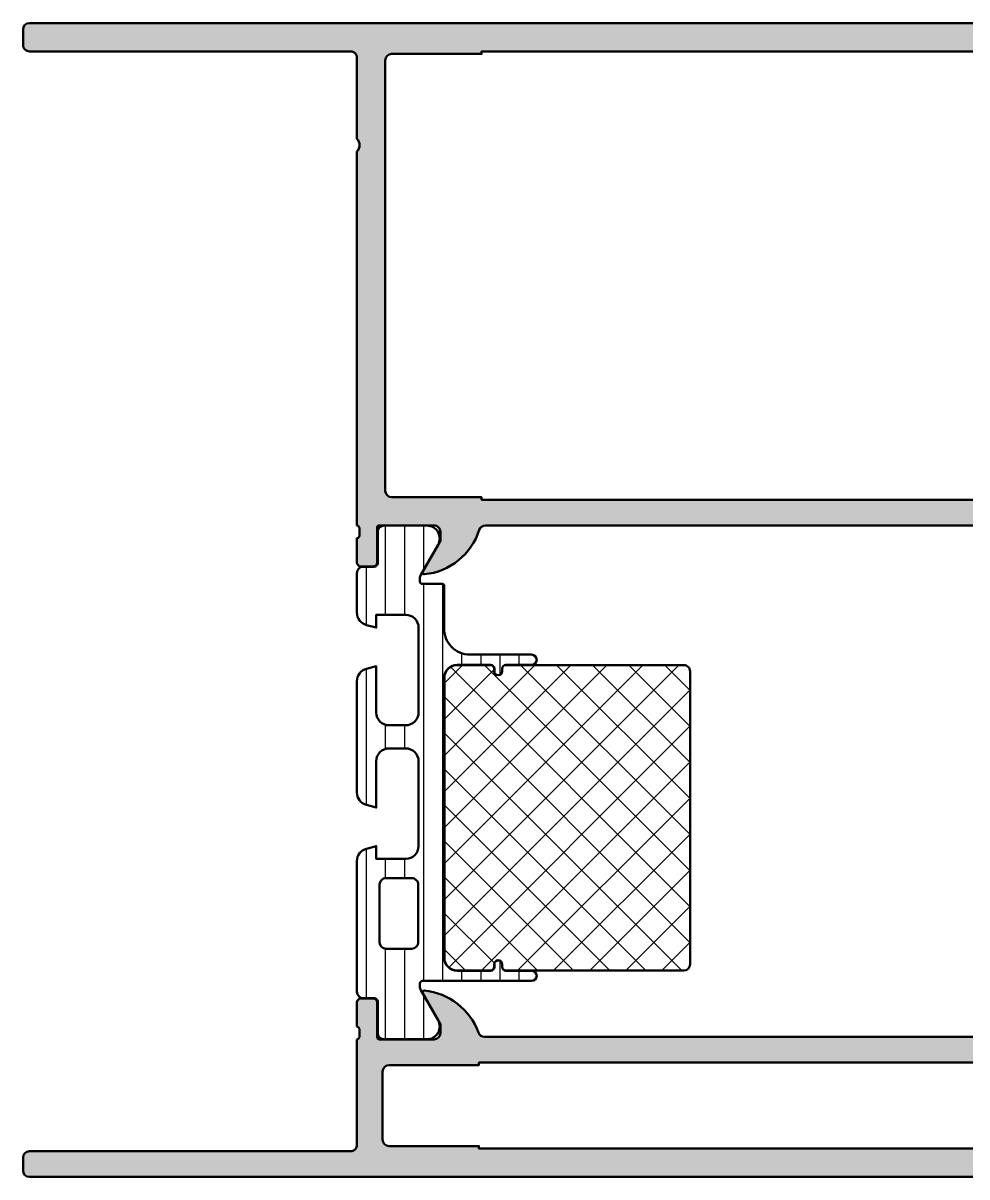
# Model space of a CAD drawing. Extents: x 0 to 147, y 0 to 90.
# Drawn here: x 0 to 73.5, y 0 to 89.8 of the extents above; entities that cross this region are included whole.
import ezdxf

# ---------------------------------------------------------------- set-up
doc = ezdxf.new("R2010")
doc.units = 0
for name, color, linetype, lineweight in [('0S-Alu contour', 7, 'Continuous', 50), ('0S-Alu hatch', 252, 'Continuous', 25), ('0S-Plastic contour', 254, 'Continuous', 50), ('0S-Plastic hatch', 253, 'Continuous', 25), ('0S-PT contour', 91, 'Continuous', 50), ('0S-PT hatch', 103, 'Continuous', 25)]:
    doc.layers.add(name, color=color, linetype=linetype, lineweight=lineweight)

# ---------------------------------------------------------------- blocks, each defined once
blk = doc.blocks.new('438290__738E7B64_441B_4AE7_BD37_BB3246FF8B98_')
at = {"layer": '0S-Alu hatch'}
h = blk.add_hatch(color=256, dxfattribs=at)
edge = h.paths.add_edge_path()
edge.add_arc((0.5, 89.29999999999978), 0.5, 90, 180)
edge.add_line((0, 89.29999999999978), (0, 88.0999999999998))
edge.add_arc((0.4999999999999716, 88.0999999999998), 0.4999999999999716, 180, 270.0000000000032)
edge.add_line((0.4999999999999998, 87.59999999999982), (25.5, 87.5999999999998))
edge.add_ellipse((25.50000000000001, 87.0999999999998), major_axis=(-0.5, 0), ratio=1, start_angle=180, end_angle=270.0000000000004, ccw=False)
edge.add_line((26, 87.0999999999998), (26, 80.79999999999978))
edge.add_ellipse((25.47500000000001, 80.29999999999978), major_axis=(-0.7249999999999939, 0), ratio=1, start_angle=136.397181027296, end_angle=223.6028189727041, ccw=False)
edge.add_line((26, 79.79999999999978), (25.99999999999999, 50.70000000000266))
edge.add_ellipse((25.92116355345637, 50.43247940800754), major_axis=(-0.2788950563295123, 0), ratio=1, start_angle=178.8354106259076, end_angle=253.58012358051042, ccw=False)
edge.add_line((26.2000010000015, 50.42681100000915), (26.20000100000148, 49.97321700000928))
edge.add_ellipse((25.92113290435833, 49.96755634053207), major_axis=(-0.2789255417371323, 0), ratio=1, start_angle=106.42459455535499, end_angle=181.1628700729185, ccw=False)
edge.add_line((26.00000000000149, 49.70001300000915), (26.00000000000148, 47.82000200000065))
edge.add_arc((26.30000000000149, 47.82000200000065), 0.3000000000000114, 180, 270)
edge.add_line((26.30000000000149, 47.52000200000064), (27.27997431904427, 47.52000200000064))
edge.add_arc((27.27997431904429, 47.82000200000063), 0.2999999999999971, 269.9999999999973, 360)
edge.add_line((27.57997431904428, 47.82000200000063), (27.57997431904428, 50.58000000000065))
edge.add_ellipse((27.6999743190434, 50.58000000000066), major_axis=(-0.1199999999991199, 0), ratio=1, start_angle=269.9999999999983, end_angle=360, ccw=False)
edge.add_line((27.69997431904341, 50.69999999999978), (32, 50.69999999999978))
edge.add_ellipse((32.00000000000001, 50.19999999999978), major_axis=(-0.4999999999999929, 0), ratio=1, start_angle=180, end_angle=270.0000000000008, ccw=False)
edge.add_line((32.5, 50.19999999999978), (32.5, 49.49999999999977))
edge.add_line((32.5, 49.49999999999977), (31.11850454237764, 47.10717967697223))
edge.add_arc((31.23811978464828, 47.03811978464808), 0.1381197846482754, 149.9999999999984, 275.6225775508021)
edge.add_arc((30.76177675882617, 51.87660886184819), 5.000000000000581, 275.6225775507932, 342.251583643927)
edge.add_ellipse((35.99999999999974, 50.2000000000002), major_axis=(-0.4999999999992466, 0), ratio=1, start_angle=269.99999999999756, end_angle=342.25158364392945, ccw=False)
edge.add_line((35.99999999999976, 50.69999999999945), (106.8000000000013, 50.7))
edge.add_ellipse((106.8000000000014, 50.20000000000147), major_axis=(-0.4999999999985292, 0), ratio=1, start_angle=197.7484163560673, end_angle=270.00000000000324, ccw=False)
edge.add_arc((112.0382232411737, 51.87660886184874), 4.999999999999874, 197.7484163560698, 264.3774224492077)
edge.add_arc((111.5618802153517, 47.03811978464934), 0.1381197846483011, 264.3774224492104, 389.9999999999982)
edge.add_line((111.6814954576223, 47.10717967697349), (110.3, 49.50000000000104))
edge.add_line((110.3, 49.50000000000104), (110.2999999999999, 50.20000000000103))
edge.add_ellipse((110.8, 50.20000000000104), major_axis=(-0.5, 0), ratio=1, start_angle=270, end_angle=360, ccw=False)
edge.add_line((110.8, 50.70000000000104), (115.1000256809572, 50.70000000000101))
edge.add_ellipse((115.1000256809572, 50.580000000001), major_axis=(-0.1200000000000116, 0), ratio=1, start_angle=180, end_angle=270, ccw=False)
edge.add_line((115.2200256809572, 50.58000000000101), (115.2200256809572, 47.82000200000101))
edge.add_arc((115.5200256809572, 47.82000200000102), 0.2999999999999971, 180, 270)
edge.add_line((115.5200256809572, 47.52000200000103), (116.5, 47.52000200000103))
edge.add_arc((116.5, 47.82000200000102), 0.2999999999999971, 270, 360)
edge.add_line((116.8, 47.82000200000102), (116.8, 49.70001300000955))
edge.add_ellipse((116.8788670956431, 49.9675563405325), major_axis=(-0.278925541737145, 0), ratio=1, start_angle=-1.1628700729144725, end_angle=73.57540544464939, ccw=False)
edge.add_line((116.599999, 49.97321700000969), (116.599999, 50.42681100000942))
edge.add_ellipse((116.878836446543, 50.43247940800792), major_axis=(-0.2788950563274263, 0), ratio=1, start_angle=-73.58012358050871, end_angle=1.1645893741250006, ccw=False)
edge.add_line((116.8, 50.70000000000104), (116.8, 74.30000000000001))
edge.add_arc((115.8, 74.30000000000001), 1, 0, 90)
edge.add_line((115.8, 75.30000000000001), (115.3, 75.30000000000001))
edge.add_line((115.3, 75.30000000000001), (115.3, 72.80000000000001))
edge.add_ellipse((114.3, 72.8), major_axis=(-0.9999999999999857, 0), ratio=1, start_angle=89.9999999999992, end_angle=180, ccw=False)
edge.add_line((114.3, 71.80000000000001), (113, 71.80000000000001))
edge.add_ellipse((113, 72.8), major_axis=(-0.9999999999999857, 0), ratio=1, start_angle=0, end_angle=90.0000000000008, ccw=False)
edge.add_line((112, 72.80000000000001), (112, 79.80000000000001))
edge.add_ellipse((112.525, 80.30000000000001), major_axis=(-0.7250000000000246, 0), ratio=1, start_angle=-43.60281897270181, end_angle=43.6028189727017, ccw=False)
edge.add_line((112, 80.80000000000001), (112, 86.80000000000001))
edge.add_ellipse((113, 86.80000000000003), major_axis=(-0.9999999999999857, 0), ratio=1, start_angle=269.9999999999992, end_angle=360, ccw=False)
edge.add_line((113, 87.80000000000001), (114.3, 87.80000000000001))
edge.add_ellipse((114.3, 86.80000000000003), major_axis=(-0.9999999999999857, 0), ratio=1, start_angle=180, end_angle=270.0000000000008, ccw=False)
edge.add_line((115.3, 86.80000000000001), (115.3, 85.30000000000001))
edge.add_line((115.3, 85.30000000000001), (115.9, 85.30000000000001))
edge.add_line((115.9, 85.30000000000001), (117, 86.4))
edge.add_line((117, 86.4), (117, 89.80000000000003))
edge.add_line((117, 89.80000000000003), (0.5, 89.79999999999978))
edge = h.paths.add_edge_path()
edge.add_line((28.2, 53.39999999999978), (28.2, 86.8999999999998))
edge.add_ellipse((28.70000000000002, 86.8999999999998), major_axis=(-0.5, 0), ratio=1, start_angle=270, end_angle=360, ccw=False)
edge.add_line((28.70000000000002, 87.3999999999998), (35.7, 87.3999999999998))
edge.add_line((35.7, 87.3999999999998), (35.70000000000002, 87.5999999999998))
edge.add_line((35.70000000000002, 87.5999999999998), (102.8, 87.60000000000004))
edge.add_line((102.8, 87.60000000000004), (102.8, 87.40000000000003))
edge.add_line((102.8, 87.40000000000003), (109.8, 87.40000000000003))
edge.add_ellipse((109.8, 86.90000000000003), major_axis=(-0.5, 0), ratio=1, start_angle=180, end_angle=270, ccw=False)
edge.add_line((110.3, 86.90000000000003), (110.3, 71.50000000000001))
edge.add_arc((111.8, 71.50000000000001), 1.5, 180, 270)
edge.add_line((111.8, 70.00000000000001), (114.3, 70))
edge.add_ellipse((114.3, 69.5), major_axis=(-0.5, 0), ratio=1, start_angle=180, end_angle=270, ccw=False)
edge.add_line((114.8, 69.5), (114.8, 53.40000000000003))
edge.add_ellipse((114.3, 53.40000000000003), major_axis=(-0.5, 0), ratio=1, start_angle=90, end_angle=180, ccw=False)
edge.add_line((114.3, 52.90000000000002), (107.3, 52.90000000000002))
edge.add_line((107.3, 52.90000000000002), (107.3, 52.69999999999999))
edge.add_line((107.3, 52.69999999999999), (35.7, 52.69999999999978))
edge.add_line((35.7, 52.69999999999978), (35.7, 52.89999999999977))
edge.add_line((35.7, 52.89999999999977), (28.7, 52.89999999999977))
edge.add_ellipse((28.7, 53.39999999999978), major_axis=(-0.5, 0), ratio=1, start_angle=0, end_angle=90, ccw=False)
at = {"layer": '0S-Alu contour', "color": 7}
for points in [[(0, 89.29999999999978), (0, 88.0999999999998)], [(115.3, 86.80000000000001), (115.3, 85.30000000000001), (115.9, 85.30000000000001), (117, 86.4), (117, 89.80000000000003), (0.5, 89.79999999999978)], [(0.4999999999999998, 87.59999999999982), (25.5, 87.5999999999998)], [(28.70000000000002, 87.3999999999998), (35.7, 87.3999999999998), (35.70000000000002, 87.5999999999998), (102.8, 87.60000000000004), (102.8, 87.40000000000003), (109.8, 87.40000000000003)], [(113, 87.80000000000001), (114.3, 87.80000000000001)], [(26, 87.0999999999998), (26, 80.79999999999978)], [(28.2, 53.39999999999978), (28.2, 86.8999999999998)], [(110.3, 86.90000000000003), (110.3, 71.50000000000001)], [(112, 80.80000000000001), (112, 86.80000000000001)], [(26, 79.79999999999978), (25.99999999999999, 50.70000000000266)], [(112, 72.80000000000001), (112, 79.80000000000001)], [(115.8, 75.30000000000001), (115.3, 75.30000000000001), (115.3, 72.80000000000001)], [(116.8, 50.70000000000104), (116.8, 74.30000000000001)], [(114.3, 71.80000000000001), (113, 71.80000000000001)], [(111.8, 70.00000000000001), (114.3, 70)], [(114.8, 69.5), (114.8, 53.40000000000003)], [(114.3, 52.90000000000002), (107.3, 52.90000000000002), (107.3, 52.69999999999999), (35.7, 52.69999999999978), (35.7, 52.89999999999977), (28.7, 52.89999999999977)], [(26.2000010000015, 50.42681100000915), (26.20000100000148, 49.97321700000928)], [(27.57997431904428, 47.82000200000063), (27.57997431904428, 50.58000000000065)], [(27.69997431904341, 50.69999999999978), (32, 50.69999999999978)], [(35.99999999999976, 50.69999999999945), (106.8000000000013, 50.7)], [(110.8, 50.70000000000104), (115.1000256809572, 50.70000000000101)], [(115.2200256809572, 50.58000000000101), (115.2200256809572, 47.82000200000101)], [(116.599999, 49.97321700000969), (116.599999, 50.42681100000942)], [(26.00000000000149, 49.70001300000915), (26.00000000000148, 47.82000200000065)], [(32.5, 50.19999999999978), (32.5, 49.49999999999977), (31.11850454237764, 47.10717967697223)], [(111.6814954576223, 47.10717967697349), (110.3, 49.50000000000104), (110.2999999999999, 50.20000000000103)], [(116.8, 47.82000200000102), (116.8, 49.70001300000955)], [(26.30000000000149, 47.52000200000064), (27.27997431904427, 47.52000200000064)], [(115.5200256809572, 47.52000200000103), (116.5, 47.52000200000103)]]:
    blk.add_lwpolyline(points, dxfattribs=at)
for centre, radius, start, end in [((0.5, 89.29999999999978), 0.5, 90, 180), ((0.4999999999999716, 88.0999999999998), 0.4999999999999716, 180, 270.0000000000032), ((115.8, 74.30000000000001), 1, 0, 90), ((111.8, 71.50000000000001), 1.5, 180, 270), ((30.76177675882617, 51.87660886184819), 5.000000000000581, 275.6225775507932, 342.251583643927), ((112.0382232411737, 51.87660886184874), 4.999999999999874, 197.7484163560698, 264.3774224492077), ((26.30000000000149, 47.82000200000065), 0.3000000000000114, 180, 270), ((27.27997431904429, 47.82000200000063), 0.2999999999999971, 269.9999999999973, 0), ((115.5200256809572, 47.82000200000102), 0.2999999999999971, 180, 270), ((116.5, 47.82000200000102), 0.2999999999999971, 270, 0), ((31.23811978464828, 47.03811978464808), 0.1381197846482754, 149.9999999999984, 275.6225775508021), ((111.5618802153517, 47.03811978464934), 0.1381197846483011, 264.3774224492104, 29.99999999999824)]:
    blk.add_arc(centre, radius, start, end, dxfattribs=at)
at = {"layer": '0S-Alu contour', "color": 7, "extrusion": (0, 0, -1)}
for centre, radius, start, end in [((-25.50000000000001, 87.0999999999998), 0.5, 89.99999999999959, 180), ((-28.70000000000002, 86.8999999999998), 0.5, 0, 90), ((-109.8, 86.90000000000003), 0.5, 90, 180), ((-113, 86.80000000000003), 0.9999999999999857, 0, 90.00000000000081), ((-114.3, 86.80000000000003), 0.9999999999999857, 89.9999999999992, 180), ((-25.47500000000001, 80.29999999999978), 0.7249999999999939, 136.3971810272959, 223.6028189727041), ((-112.525, 80.30000000000001), 0.7250000000000246, 316.3971810272983, 43.60281897270176), ((-113, 72.8), 0.9999999999999857, 269.9999999999992, 0), ((-114.3, 72.8), 0.9999999999999857, 180, 270.0000000000008), ((-114.3, 69.5), 0.5, 90, 180), ((-28.7, 53.39999999999978), 0.5, 270, 0), ((-114.3, 53.40000000000003), 0.5, 180, 270), ((-25.92116355345637, 50.43247940800754), 0.2788950563295123, 106.4198764194896, 181.1645893740925), ((-27.6999743190434, 50.58000000000066), 0.1199999999991199, 0, 90.0000000000017), ((-32.00000000000001, 50.19999999999978), 0.4999999999999929, 89.9999999999992, 180), ((-35.99999999999974, 50.2000000000002), 0.4999999999992466, 17.74841635607058, 90.00000000000244), ((-106.8000000000014, 50.20000000000147), 0.4999999999985292, 89.99999999999675, 162.2515836439327), ((-110.8, 50.20000000000104), 0.5, 0, 90), ((-115.1000256809572, 50.580000000001), 0.1200000000000116, 90, 180), ((-116.878836446543, 50.43247940800792), 0.2788950563274263, 358.835410625875, 73.58012358050884), ((-25.92113290435833, 49.96755634053207), 0.2789255417371323, 178.8371299270815, 253.575405444645), ((-116.8788670956431, 49.9675563405325), 0.278925541737145, 286.4245945553506, 1.162870072914434)]:
    blk.add_arc(centre, radius, start, end, dxfattribs=at)
blk = doc.blocks.new('284257__11491DBA_E36B_4F88_A04C_B0F76AE821AC___45B6480B_696D_4C91_B8B0_B0927B9233EF_')
at = {"layer": '0S-Plastic hatch'}
h = blk.add_hatch(dxfattribs=at)
h.set_pattern_fill('ANSI31', color=256, scale=0.4680000000000001, angle=45, style=0)
h.set_pattern_definition([(90, (0, 0), (-1.4859, 0), [])])
edge = h.paths.add_edge_path()
edge.add_arc((27.00107350509695, 43.91995107328201), 1.00111185410448, 180.0403264314624, 254.9402975234631)
edge.add_line((26.74095921340941, 42.95322179386177), (27.49996189895691, 42.75027989933044))
edge.add_line((27.49996189895691, 42.75027989933044), (27.49993901077366, 43.75027989933033))
edge.add_line((27.49993901077366, 43.75027989933033), (29.79984730016724, 43.75027990538193))
edge.add_ellipse((29.79984730016725, 42.75016224791456), major_axis=(-1.000117657467363, 0), ratio=1, start_angle=180, end_angle=270.0000000000004, ccw=False)
edge.add_line((30.79996495763462, 42.75016224791456), (30.79996495763467, 36.15038914997621))
edge.add_ellipse((29.79985569989592, 36.15038915102484), major_axis=(-1.000109257738756, 0), ratio=1, start_angle=89.9999999999992, end_angle=180, ccw=False)
edge.add_line((29.7998556998959, 35.15027989328608), (28.50007618508584, 35.15027989236337))
edge.add_ellipse((28.5000761897419, 36.15041708073968), major_axis=(-1.000137188376307, 0), ratio=1, start_angle=0, end_angle=89.99999973326447, ccw=False)
edge.add_line((27.49993900136559, 36.15041708073968), (27.49993901077337, 39.75027989933032))
edge.add_line((27.49993901077337, 39.75027989933032), (26.74095921340548, 39.54727696964188))
edge.add_arc((27.00114681860394, 38.5804835302295), 1.001192860736502, 105.0627999276566, 179.9547890320522)
edge.add_line((25.99995426956261, 38.58127355165906), (25.99995426956255, 29.91928624698574))
edge.add_arc((27.00110710594783, 29.91999088750823), 1.001153084358503, 180.0403264315528, 254.9402975235361)
edge.add_line((26.74098210159411, 28.9532217938615), (27.49993901077332, 28.75029213900062))
edge.add_line((27.49993901077332, 28.75029213900062), (27.49993900136558, 32.35014882472095))
edge.add_ellipse((28.50007618974205, 32.35014882472087), major_axis=(-1.000137188376477, 0), ratio=1, start_angle=270.0000000000004, end_angle=360, ccw=False)
edge.add_line((28.50007618974205, 33.35028601309735), (29.79985570526178, 33.35028601217465))
edge.add_ellipse((29.79985569989591, 32.35017675443579), major_axis=(-1.000109257738856, 0), ratio=1, start_angle=179.9999735192501, end_angle=269.9999996925919, ccw=False)
edge.add_line((30.79996495763466, 32.35017629220903), (30.79996190587396, 25.75010982099654))
edge.add_ellipse((29.79984730050303, 25.75011028447322), major_axis=(-1.000114605371032, 0), ratio=1, start_angle=90.00000000000318, end_angle=179.9999734367982, ccw=False)
edge.add_line((29.79984730050309, 24.74999567910219), (27.49993901077349, 24.74999568515368))
edge.add_line((27.49993901077349, 24.74999568515368), (27.49996189895674, 25.74999568515368))
edge.add_line((27.49996189895674, 25.74999568515368), (26.74098210159574, 25.54699275546717))
edge.add_arc((27.00116168274067, 24.58022913144577), 1.001161984483903, 105.0627999272491, 179.9547890312783)
edge.add_line((26.00000000994234, 24.58101912852502), (26.000000058597, 14.40999701047991))
edge.add_arc((26.50000005859708, 14.40999701287173), 0.5000000000000853, 180, 269.9999991009898)
edge.add_line((26.50000005075174, 13.90999701287165), (27.3203326779648, 13.90999700000002))
edge.add_ellipse((27.32033267325757, 13.60999699999996), major_axis=(-0.30000000000007, 0), ratio=1, start_angle=179.9920113084649, end_angle=269.99999910098427, ccw=False)
edge.add_line((27.62033267034157, 13.60995517130903), (27.61999804880467, 11.21006569197045))
edge.add_arc((28.11999402139017, 11.20999597743871), 0.4999959774456501, 179.9920112387994, 270)
edge.add_line((28.11999402139017, 10.70999999999306), (31.43515934783221, 10.71000000000003))
edge.add_arc((31.4470367909114, 11.70992946068495), 0.9999999999998701, 269.3194566383929, 389.9999965993428)
edge.add_line((32.31306222437205, 12.20992940928397), (30.96698728326969, 14.54139991764116))
edge.add_ellipse((31.40000000000005, 14.79139989194069), major_axis=(-0.4999999999999674, 0), ratio=1, start_angle=0, end_angle=29.999996599342808, ccw=False)
edge.add_line((30.90000000000008, 14.79139989194068), (30.90000000000003, 15.0500000128689))
edge.add_ellipse((31.10000000000004, 15.05000001286893), major_axis=(-0.2000000000000028, 0), ratio=1, start_angle=270, end_angle=360, ccw=False)
edge.add_line((31.10000000000004, 15.25000001286893), (39.59995772363345, 15.25000001286905))
edge.add_arc((39.59995772363345, 15.64999390935343), 0.399993896484375, 270, 450)
edge.add_line((39.59995772363345, 16.0499878058378), (37.59995467187591, 16.0499878058378))
edge.add_ellipse((37.59995467187591, 16.34998780583792), major_axis=(-0.300000000000125, 0), ratio=1, start_angle=0, end_angle=90, ccw=False)
edge.add_line((37.29995467187578, 16.34998780583792), (37.29995467187578, 16.54998780584045))
edge.add_arc((36.99995924951244, 16.54998780584035), 0.2999954223633381, 0, 180)
edge.add_line((36.69996382714911, 16.54998780584035), (36.69996382714922, 16.34998780583809))
edge.add_ellipse((36.39996382714903, 16.34998780583792), major_axis=(-0.300000000000189, 0), ratio=1, start_angle=90.00000000000142, end_angle=180, ccw=False)
edge.add_line((36.39996382714904, 16.04998780583774), (33.80000004366849, 16.0499878058378))
edge.add_ellipse((33.80000004366852, 17.04998780583791), major_axis=(-1.000000000000113, 0), ratio=1, start_angle=0, end_angle=89.9999999999983, ccw=False)
edge.add_line((32.8000000436684, 17.04998780583791), (32.80000004367, 38.85000001286901))
edge.add_ellipse((33.80000004367013, 38.85000001286893), major_axis=(-1.000000000000135, 0), ratio=1, start_angle=269.99999999997925, end_angle=360, ccw=False)
edge.add_line((33.8000000436705, 39.85000001286907), (36.39996382714914, 39.85000001286817))
edge.add_ellipse((36.39996382714905, 39.55000001286811), major_axis=(-0.3000000000000611, 0), ratio=1, start_angle=180, end_angle=269.99999999998374, ccw=False)
edge.add_line((36.69996382714912, 39.5500000128681), (36.69996382714922, 39.35000001286544))
edge.add_arc((36.9999592495125, 39.35000001286541), 0.2999954223632812, 180, 360)
edge.add_line((37.29995467187578, 39.35000001286541), (37.2999546718759, 39.55000001286838))
edge.add_ellipse((37.59995467187585, 39.55000001286821), major_axis=(-0.2999999999999545, 0), ratio=1, start_angle=270.000000000019, end_angle=360, ccw=False)
edge.add_line((37.59995467187575, 39.85000001286817), (39.59995772363355, 39.85000001286879))
edge.add_arc((39.59995772363354, 40.24999390935316), 0.3999938964843821, 270.0000000000021, 450.000000000002)
edge.add_line((39.59995772363352, 40.64998780583755), (34.79836185536647, 40.649987805838))
edge.add_ellipse((34.79836185536664, 42.649987805838), major_axis=(-2, 0), ratio=1, start_angle=-2.292015221031818, end_angle=89.99999999999488, ccw=False)
edge.add_line((32.7999618989555, 42.72997289329782), (32.79996189895573, 45.99999996007904))
edge.add_arc((32.64996189895574, 45.99999996007904), 0.1499999999999915, 0, 90.00000000000543)
edge.add_line((32.64996189895573, 46.14999996007904), (31.10000349767221, 46.14999996007888))
edge.add_ellipse((31.10000349767219, 46.3499999600787), major_axis=(-0.1999999999998181, 0), ratio=1, start_angle=0.0007749490388277991, end_angle=90.00000000000409, ccw=False)
edge.add_line((30.90000349769066, 46.34999725499625), (30.90000000004581, 46.60859334539109))
edge.add_ellipse((31.40000000000005, 46.6086001080593), major_axis=(-0.4999999999999784, 0), ratio=1, start_angle=-29.999996599343092, end_angle=0.0007749448059826136, ccw=False)
edge.add_line((30.96698728326969, 46.85860008235883), (32.31306222437215, 49.19007059071603))
edge.add_arc((31.44703679091147, 49.69007053931509), 0.9999999999999092, 330.0000034006556, 450.6805433616706)
edge.add_line((31.43515934783117, 50.69000000000004), (28.11999402139006, 50.690000000007))
edge.add_arc((28.11999402139007, 50.19000402256123), 0.4999959774457708, 90.0000000000016, 180.0079886915352)
edge.add_line((27.61999804880437, 50.18993430863721), (27.6203326703414, 47.79004482925343))
edge.add_ellipse((27.32033267325754, 47.79000299999997), major_axis=(-0.3000000000000064, 0), ratio=1, start_angle=90.00000000000068, end_angle=180.0079887989757, ccw=False)
edge.add_line((27.32033267325754, 47.49000299999996), (26.5, 47.49000299999997))
edge.add_arc((26.5, 46.98996489895546), 0.5000381010445097, 90, 180)
edge.add_line((25.99996189895549, 46.98996489895546), (25.99996189895549, 43.91924646178043))
edge = h.paths.add_edge_path()
edge.add_ellipse((28.26817476833733, 22.75472401122469), major_axis=(-0.5000000000000107, 0), ratio=1, start_angle=-90, end_angle=4.784180629258117e-05, ccw=False)
edge.add_line((28.26817476833733, 23.25472401122469), (30.26817536364914, 23.25472401122469))
edge.add_ellipse((30.26817536364919, 22.75472401122475), major_axis=(-0.4999999999999432, 0), ratio=1, start_angle=180, end_angle=270.0000000000065, ccw=False)
edge.add_line((30.76817536364913, 22.75472401122474), (30.76817536364913, 18.25472401122481))
edge.add_ellipse((30.26817536364914, 18.25472401122481), major_axis=(-0.5, 0), ratio=1, start_angle=90, end_angle=180, ccw=False)
edge.add_line((30.26817536364914, 17.75472401122481), (28.26817852597637, 17.7547240112248))
edge.add_ellipse((28.26817852597637, 18.25472401122477), major_axis=(-0.4999999999999753, 0), ratio=1, start_angle=4.784180629258117e-05, end_angle=90, ccw=False)
edge.add_line((27.76817852597657, 18.25472359370932), (27.7681747683375, 22.75472359372617))
at = {"layer": '0S-Alu contour', "color": 7}
for points in [[(27.76817852597657, 18.25472359370932), (27.7681747683375, 22.75472359372617)], [(28.26817476833733, 23.25472401122469), (30.26817536364914, 23.25472401122469)], [(30.76817536364913, 22.75472401122474), (30.76817536364913, 18.25472401122481)], [(30.26817536364914, 17.75472401122481), (28.26817852597637, 17.7547240112248)]]:
    blk.add_lwpolyline(points, dxfattribs=at)
at = {"layer": '0S-Alu contour', "color": 7, "extrusion": (0, 0, -1)}
for centre, radius, start, end in [((-28.26817476833733, 22.75472401122469), 0.5000000000000107, 359.9999521581937, 90), ((-30.26817536364919, 22.75472401122475), 0.4999999999999432, 89.99999999999349, 180), ((-28.26817852597637, 18.25472401122477), 0.4999999999999753, 270, 359.9999521581937), ((-30.26817536364914, 18.25472401122481), 0.5, 180, 270)]:
    blk.add_arc(centre, radius, start, end, dxfattribs=at)
at = {"layer": '0S-Plastic contour', "color": 7}
for points in [[(31.43515934783117, 50.69000000000004), (28.11999402139006, 50.690000000007)], [(27.61999804880437, 50.18993430863721), (27.6203326703414, 47.79004482925343)], [(30.96698728326969, 46.85860008235883), (32.31306222437215, 49.19007059071603)], [(25.99996189895549, 46.98996489895546), (25.99996189895549, 43.91924646178043)], [(27.32033267325754, 47.49000299999996), (26.5, 47.49000299999997)], [(30.90000349769066, 46.34999725499625), (30.90000000004581, 46.60859334539109)], [(32.64996189895573, 46.14999996007904), (31.10000349767221, 46.14999996007888)], [(32.7999618989555, 42.72997289329782), (32.79996189895573, 45.99999996007904)], [(26.74095921340941, 42.95322179386177), (27.49996189895691, 42.75027989933044), (27.49993901077366, 43.75027989933033), (29.79984730016724, 43.75027990538193)], [(30.79996495763462, 42.75016224791456), (30.79996495763467, 36.15038914997621)], [(39.59995772363352, 40.64998780583755), (34.79836185536647, 40.649987805838)], [(27.49993900136559, 36.15041708073968), (27.49993901077337, 39.75027989933032), (26.74095921340548, 39.54727696964188)], [(33.8000000436705, 39.85000001286907), (36.39996382714914, 39.85000001286817)], [(36.69996382714912, 39.5500000128681), (36.69996382714922, 39.35000001286544)], [(37.29995467187578, 39.35000001286541), (37.2999546718759, 39.55000001286838)], [(37.59995467187575, 39.85000001286817), (39.59995772363355, 39.85000001286879)], [(32.8000000436684, 17.04998780583791), (32.80000004367, 38.85000001286901)], [(25.99995426956261, 38.58127355165906), (25.99995426956255, 29.91928624698574)], [(29.7998556998959, 35.15027989328608), (28.50007618508584, 35.15027989236337)], [(28.50007618974205, 33.35028601309735), (29.79985570526178, 33.35028601217465)], [(26.74098210159411, 28.9532217938615), (27.49993901077332, 28.75029213900062), (27.49993900136558, 32.35014882472095)], [(30.79996495763466, 32.35017629220903), (30.79996190587396, 25.75010982099654)], [(29.79984730050309, 24.74999567910219), (27.49993901077349, 24.74999568515368), (27.49996189895674, 25.74999568515368), (26.74098210159574, 25.54699275546717)], [(26.00000000994234, 24.58101912852502), (26.000000058597, 14.40999701047991)], [(36.69996382714911, 16.54998780584035), (36.69996382714922, 16.34998780583809)], [(37.29995467187578, 16.34998780583792), (37.29995467187578, 16.54998780584045)], [(36.39996382714904, 16.04998780583774), (33.80000004366849, 16.0499878058378)], [(39.59995772363345, 16.0499878058378), (37.59995467187591, 16.0499878058378)], [(30.90000000000008, 14.79139989194068), (30.90000000000003, 15.0500000128689)], [(32.31306222437205, 12.20992940928397), (30.96698728326969, 14.54139991764116)], [(31.10000000000004, 15.25000001286893), (39.59995772363345, 15.25000001286905)], [(26.50000005075174, 13.90999701287165), (27.3203326779648, 13.90999700000002)], [(27.62033267034157, 13.60995517130903), (27.61999804880467, 11.21006569197045)], [(28.11999402139017, 10.70999999999306), (31.43515934783221, 10.71000000000003)]]:
    blk.add_lwpolyline(points, dxfattribs=at)
for centre, radius, start, end in [((28.11999402139007, 50.19000402256123), 0.4999959774457708, 90.0000000000016, 180.0079886915352), ((31.44703679091147, 49.69007053931509), 0.9999999999999092, 330.0000034006556, 90.68054336167056), ((26.5, 46.98996489895546), 0.5000381010445097, 90, 180), ((32.64996189895574, 45.99999996007904), 0.1499999999999915, 0, 90.00000000000543), ((27.00107350509695, 43.91995107328201), 1.00111185410448, 180.0403264314624, 254.9402975234631), ((39.59995772363354, 40.24999390935316), 0.3999938964843821, 270.0000000000021, 90.00000000000205), ((27.00114681860394, 38.5804835302295), 1.001192860736502, 105.0627999276566, 179.9547890320522), ((36.9999592495125, 39.35000001286541), 0.2999954223632812, 180, 0), ((27.00110710594783, 29.91999088750823), 1.001153084358503, 180.0403264315528, 254.9402975235361), ((27.00116168274067, 24.58022913144577), 1.001161984483903, 105.0627999272491, 179.9547890312783), ((36.99995924951244, 16.54998780584035), 0.2999954223633381, 0, 180), ((39.59995772363345, 15.64999390935343), 0.399993896484375, 270, 90), ((26.50000005859708, 14.40999701287173), 0.5000000000000853, 180, 269.9999991009898), ((31.4470367909114, 11.70992946068495), 0.9999999999998701, 269.3194566383929, 29.99999659934283), ((28.11999402139017, 11.20999597743871), 0.4999959774456501, 179.9920112387994, 270)]:
    blk.add_arc(centre, radius, start, end, dxfattribs=at)
at = {"layer": '0S-Plastic contour', "color": 7, "extrusion": (0, 0, -1)}
for centre, radius, start, end in [((-27.32033267325754, 47.79000299999997), 0.3000000000000064, 179.9920112010243, 269.9999999999993), ((-31.40000000000005, 46.6086001080593), 0.4999999999999784, 359.999225055194, 29.99999659934306), ((-31.10000349767219, 46.3499999600787), 0.1999999999998181, 269.9999999999959, 359.9992250509612), ((-29.79984730016725, 42.75016224791456), 1.000117657467363, 89.99999999999959, 180), ((-34.79836185536664, 42.649987805838), 2, 270.0000000000051, 2.292015221031773), ((-33.80000004367013, 38.85000001286893), 1.000000000000135, 0, 90.00000000002076), ((-36.39996382714905, 39.55000001286811), 0.3000000000000611, 90.00000000001629, 180), ((-37.59995467187585, 39.55000001286821), 0.2999999999999545, 0, 89.99999999998101), ((-28.5000761897419, 36.15041708073968), 1.000137188376307, 270.0000002667355, 0), ((-29.79985569989592, 36.15038915102484), 1.000109257738756, 180, 270.0000000000008), ((-28.50007618974205, 32.35014882472087), 1.000137188376477, 0, 89.99999999999959), ((-29.79985569989591, 32.35017675443579), 1.000109257738856, 90.0000003074081, 180.00002648075), ((-29.79984730050303, 25.75011028447322), 1.000114605371032, 180.0000265632019, 269.9999999999968), ((-33.80000004366852, 17.04998780583791), 1.000000000000113, 270.0000000000017, 0), ((-36.39996382714903, 16.34998780583792), 0.300000000000189, 180, 269.9999999999986), ((-37.59995467187591, 16.34998780583792), 0.300000000000125, 270, 0), ((-31.10000000000004, 15.05000001286893), 0.2000000000000028, 0, 90), ((-31.40000000000005, 14.79139989194069), 0.4999999999999674, 330.0000034006572, 0), ((-27.32033267325757, 13.60999699999996), 0.30000000000007, 90.00000089901575, 180.0079886915352)]:
    blk.add_arc(centre, radius, start, end, dxfattribs=at)
blk = doc.blocks.new('439210__221FB06A_42DD_49D9_97A4_52C94E4A71CA_')
at = {"layer": '0S-PT hatch'}
h = blk.add_hatch(dxfattribs=at)
h.set_pattern_fill('ANSI37', color=256, scale=0.625, angle=90, style=0)
h.set_pattern_definition([(135, (0, 0), (-1.403165018917055, -1.403165018917055), []), (225, (0, 0), (1.403165018917055, -1.403165018917055), [])])
edge = h.paths.add_edge_path()
edge.add_line((51.94054803974792, 39.35000068620892), (51.94052896739073, 16.55001070101936))
edge.add_ellipse((51.45050564888966, 16.55001111092657), major_axis=(-0.4900233185012448, 0), ratio=1, start_angle=90, end_angle=179.9999520744677, ccw=False)
edge.add_line((51.45050564888966, 16.05998779242532), (37.59995462820766, 16.05998779296902))
edge.add_ellipse((37.59995462820744, 16.34998779296928), major_axis=(-0.290000000000262, 0), ratio=1, start_angle=0, end_angle=90.00000000004212, ccw=False)
edge.add_line((37.30995462820718, 16.34998779296929), (37.3099546282072, 16.54998779296902))
edge.add_arc((36.99995920584391, 16.54998779296902), 0.3099954223632864, 0, 180)
edge.add_line((36.68996378348062, 16.54998779296902), (36.68996378348062, 16.34998779296904))
edge.add_ellipse((36.39996378348063, 16.34998779296903), major_axis=(-0.289999999999992, 0), ratio=1, start_angle=89.99999999999437, end_angle=180, ccw=False)
edge.add_line((36.3999637834806, 16.05998779296903), (33.79996185528697, 16.05998779296902))
edge.add_ellipse((33.79996185528697, 17.04998779296901), major_axis=(-0.9899999999999948, 0), ratio=1, start_angle=-5.012603890008904e-05, end_angle=89.9999999999996, ccw=False)
edge.add_line((32.80996185528735, 17.04998865908479), (32.80998092764465, 38.85000086612937))
edge.add_ellipse((33.79998092764426, 38.84999999999984), major_axis=(-0.98999999999999, 0), ratio=1, start_angle=269.99999999999835, end_angle=359.9999498739611, ccw=False)
edge.add_line((33.79998092764429, 39.83999999999983), (36.40002452916676, 39.84000000289469))
edge.add_ellipse((36.40002452916119, 39.55004167572127), major_axis=(-0.2899583271734158, 0), ratio=1, start_angle=179.9967028079748, end_angle=269.9999999988993, ccw=False)
edge.add_line((36.68998285585448, 39.55002498953036), (36.68998285583793, 39.35002441406236))
edge.add_arc((36.99997827820121, 39.35002441406236), 0.3099954223632864, 180, 360)
edge.add_line((37.3099737005645, 39.35002441406236), (37.30997370056452, 39.55002441406235))
edge.add_ellipse((37.59997370056452, 39.55002441406236), major_axis=(-0.2900000000000062, 0), ratio=1, start_angle=270.00000000225174, end_angle=360, ccw=False)
edge.add_line((37.59997370055312, 39.84002441406236), (51.45052472124731, 39.84002441460607))
edge.add_ellipse((51.45052472124709, 39.35000109610506), major_axis=(-0.4900233185010023, 0), ratio=1, start_angle=179.9999520744677, end_angle=269.9999999999751, ccw=False)
at = {"layer": '0S-PT contour', "color": 7}
for points in [[(33.79998092764429, 39.83999999999983), (36.40002452916676, 39.84000000289469)], [(36.68998285585448, 39.55002498953036), (36.68998285583793, 39.35002441406236)], [(37.3099737005645, 39.35002441406236), (37.30997370056452, 39.55002441406235)], [(37.59997370055312, 39.84002441406236), (51.45052472124731, 39.84002441460607)], [(32.80996185528735, 17.04998865908479), (32.80998092764465, 38.85000086612937)], [(51.94054803974792, 39.35000068620892), (51.94052896739073, 16.55001070101936)], [(36.68996378348062, 16.54998779296902), (36.68996378348062, 16.34998779296904)], [(37.30995462820718, 16.34998779296929), (37.3099546282072, 16.54998779296902)], [(36.3999637834806, 16.05998779296903), (33.79996185528697, 16.05998779296902)], [(51.45050564888966, 16.05998779242532), (37.59995462820766, 16.05998779296902)]]:
    blk.add_lwpolyline(points, dxfattribs=at)
at = {"layer": '0S-PT contour', "color": 7, "extrusion": (0, 0, -1)}
for centre, radius, start, end in [((-33.79998092764426, 38.84999999999984), 0.98999999999999, 5.01260389054e-05, 90.00000000000165), ((-36.40002452916119, 39.55004167572127), 0.2899583271734158, 90.00000000110074, 180.0032971920252), ((-37.59997370056452, 39.55002441406236), 0.2900000000000062, 0, 89.99999999774828), ((-51.45052472124709, 39.35000109610506), 0.4900233185010024, 90.00000000002493, 180.0000479255325), ((-33.79996185528697, 17.04998779296901), 0.9899999999999948, 270.0000000000004, 5.01260389054e-05), ((-36.39996378348063, 16.34998779296903), 0.289999999999992, 180, 270.0000000000056), ((-37.59995462820744, 16.34998779296928), 0.290000000000262, 269.9999999999579, 0), ((-51.45050564888966, 16.55001111092657), 0.4900233185012448, 180.0000479255325, 270)]:
    blk.add_arc(centre, radius, start, end, dxfattribs=at)
at = {"layer": '0S-PT contour', "color": 7}
for centre, start, end in [((36.99997827820121, 39.35002441406236), 180, 0), ((36.99995920584391, 16.54998779296902), 0, 180)]:
    blk.add_arc(centre, 0.3099954223632864, start, end, dxfattribs=at)
blk = doc.blocks.new('438300__4E67C56C_8B4C_4ADF_95A2_092CA06EEB6A_')
at = {"layer": '0S-Alu hatch'}
h = blk.add_hatch(color=256, dxfattribs=at)
edge = h.paths.add_edge_path()
edge.add_line((26.00000000000003, 10.70000000000002), (26.00000000000001, 2.500000000000024))
edge.add_ellipse((25.5, 2.500000000000031), major_axis=(-0.5000000000000142, 0), ratio=1, start_angle=89.9999999999983, end_angle=180, ccw=False)
edge.add_line((25.49999999999999, 2.000000000000015), (0.4999999999999716, 2.000000000000015))
edge.add_arc((0.4999999999999716, 1.500000000000044), 0.4999999999999716, 90, 180)
edge.add_line((0, 1.500000000000044), (0, 0.5000000000000165))
edge.add_arc((0.5, 0.5000000000000165), 0.5, 180, 269.9999999999999)
edge.add_line((0.4999999999999998, 1.64e-14), (146.5, -1e-16))
edge.add_arc((146.5, 0.5), 0.5, 270, 360)
edge.add_line((147, 0.5), (147, 4.499999999999998))
edge.add_arc((146.5, 4.499999999999999), 0.5, 0, 90)
edge.add_line((146.5, 4.999999999999999), (145.2, 5))
edge.add_arc((145.2, 4.499999999999999), 0.5000000000000018, 90, 180)
edge.add_line((144.7, 4.499999999999999), (144.7, 3.999999999999999))
edge.add_line((144.7, 3.999999999999999), (145.7, 3.999999999999998))
edge.add_line((145.7, 3.999999999999998), (145.7, 2.499999999999999))
edge.add_ellipse((144.7, 2.499999999999989), major_axis=(-1, 0), ratio=1, start_angle=90, end_angle=180, ccw=False)
edge.add_line((144.7, 1.499999999999999), (140.7, 1.499999999999999))
edge.add_ellipse((140.7, 2.499999999999989), major_axis=(-0.9999999999999902, 0), ratio=1, start_angle=0, end_angle=90, ccw=False)
edge.add_line((139.7, 2.499999999999999), (139.7, 3.999999999999999))
edge.add_line((139.7, 3.999999999999999), (140.7, 3.999999999999999))
edge.add_line((140.7, 3.999999999999999), (140.7, 4.5))
edge.add_arc((140.2, 4.5), 0.5, 0, 90)
edge.add_line((140.2, 5), (137.4, 5))
edge.add_arc((137.4, 4.500000000000004), 0.4999999999999965, 90, 180)
edge.add_line((136.9, 4.500000000000004), (136.9, 4.299999999999998))
edge.add_arc((137.4, 4.299999999999998), 0.5, 180, 270)
edge.add_line((137.4, 3.799999999999998), (137.9, 3.799999999999998))
edge.add_ellipse((137.9, 3.300000000000004), major_axis=(-0.4999999999999947, 0), ratio=1, start_angle=180, end_angle=270, ccw=False)
edge.add_line((138.4, 3.299999999999998), (138.4, 2.499999999999998))
edge.add_ellipse((137.9, 2.499999999999993), major_axis=(-0.5, 0), ratio=1, start_angle=90, end_angle=180, ccw=False)
edge.add_line((137.9, 1.999999999999998), (121.7999999999999, 2.000000000000001))
edge.add_line((121.7999999999999, 2.000000000000001), (115.7287529500121, 2.433660503570567))
edge.add_ellipse((115.8, 3.431119203401314), major_axis=(-1.000000000000013, 0), ratio=1, start_angle=0, end_angle=85.91438322002392, ccw=False)
edge.add_line((114.8, 3.431119203401302), (114.8, 8.500000000000025))
edge.add_ellipse((115.3, 8.5), major_axis=(-0.5000000000000142, 0), ratio=1, start_angle=270.00000000000165, end_angle=360, ccw=False)
edge.add_line((115.3, 9.000000000000014), (116.3, 9.000000000000014))
edge.add_arc((116.3, 9.500000000000004), 0.4999999999999929, 270.0000000000017, 360)
edge.add_line((116.8, 9.500000000000004), (116.8, 10.69999999999998))
edge.add_ellipse((116.878836446543, 10.96752059199311), major_axis=(-0.2788950563274415, 0), ratio=1, start_angle=-1.1645893740957263, end_angle=73.58012358050678, ccw=False)
edge.add_line((116.599999, 10.97318899999148), (116.599999, 11.42678299999149))
edge.add_ellipse((116.8788670956431, 11.43244365946856), major_axis=(-0.2789255417371296, 0), ratio=1, start_angle=-73.57540544464831, end_angle=1.1628700728909962, ccw=False)
edge.add_line((116.8, 11.69998699999149), (116.8, 13.57999799999999))
edge.add_arc((116.5, 13.57999799999999), 0.2999999999999971, 0, 90)
edge.add_line((116.5, 13.87999799999999), (115.5200256809572, 13.87999799999999))
edge.add_arc((115.5200256809572, 13.57999799999999), 0.3000000000000043, 90, 180)
edge.add_line((115.2200256809572, 13.57999799999999), (115.2200256809572, 10.81999999999999))
edge.add_ellipse((115.1000256809572, 10.81999999999998), major_axis=(-0.1199999999999761, 0), ratio=1, start_angle=90, end_angle=180, ccw=False)
edge.add_line((115.1000256809572, 10.70000000000001), (110.8, 10.70000000000001))
edge.add_ellipse((110.8, 11.20000000000001), major_axis=(-0.5000000000000089, 0), ratio=1, start_angle=0, end_angle=89.9999999999983, ccw=False)
edge.add_line((110.3, 11.20000000000001), (110.3, 11.9))
edge.add_line((110.3, 11.9), (111.6814954576223, 14.29282032302757))
edge.add_arc((111.5618802153517, 14.36188021535171), 0.1381197846482903, 330.0000000000014, 455.6225775507896)
edge.add_arc((112.0382232411737, 9.52339113815216), 5.000000000000031, 95.62257755079261, 160.0499003679413)
edge.add_ellipse((106.8682774794046, 11.40000000000003), major_axis=(-0.5000000000000187, 0), ratio=1, start_angle=90.00000000000318, end_angle=160.049900367936, ccw=False)
edge.add_line((106.8682774794046, 10.90000000000001), (35.93172252059527, 10.90000000000002))
edge.add_ellipse((35.93172252059528, 11.40000000000016), major_axis=(-0.5000000000001439, 0), ratio=1, start_angle=19.950099632059107, end_angle=89.9999999999992, ccw=False)
edge.add_arc((30.76177675882624, 9.523391138152379), 4.999999999999785, 19.95009963205865, 84.3774224492069)
edge.add_arc((31.23811978464829, 14.3618802153517), 0.1381197846482728, 84.37742244920817, 210.0000000000003)
edge.add_line((31.11850454237765, 14.29282032302756), (32.50000000000002, 11.9))
edge.add_line((32.50000000000002, 11.9), (32.50000000000006, 11.2000000000001))
edge.add_ellipse((32, 11.20000000000007), major_axis=(-0.500000000000057, 0), ratio=1, start_angle=90, end_angle=180, ccw=False)
edge.add_line((32, 10.70000000000002), (27.69997431904275, 10.70000000000001))
edge.add_ellipse((27.69997431904276, 10.81999999999998), major_axis=(-0.119999999999969, 0), ratio=1, start_angle=0, end_angle=89.9999999999967, ccw=False)
edge.add_line((27.57997431904279, 10.81999999999998), (27.57997431904279, 13.57999799999999))
edge.add_arc((27.2799743190428, 13.57999799999999), 0.2999999999999971, 0, 90)
edge.add_line((27.2799743190428, 13.87999799999999), (26.29999999999997, 13.87999799999999))
edge.add_arc((26.29999999999997, 13.57999799999999), 0.2999999999999971, 90, 180)
edge.add_line((25.99999999999997, 13.57999799999999), (25.99999999999999, 11.69998699999146))
edge.add_ellipse((25.92113290435686, 11.43244365946854), major_axis=(-0.2789255417371291, 0), ratio=1, start_angle=178.8371299269744, end_angle=253.57540544465138, ccw=False)
edge.add_line((26.20000099999999, 11.4267829999908), (26.20000099999999, 10.97318899999154))
edge.add_ellipse((25.92116355345698, 10.9675205919931), major_axis=(-0.2788950563273965, 0), ratio=1, start_angle=106.41987641949589, end_angle=181.1645893741104, ccw=False)
edge = h.paths.add_edge_path()
edge.add_line((28, 2.900000000000027), (27.99999999999996, 8.200000000000003))
edge.add_ellipse((28.49999999999999, 8.199999999999996), major_axis=(-0.5000000000000178, 0), ratio=1, start_angle=270.00000000000165, end_angle=360, ccw=False)
edge.add_line((28.49999999999997, 8.700000000000014), (35.50000000000003, 8.700000000000014))
edge.add_line((35.50000000000003, 8.700000000000014), (35.5, 8.900000000000013))
edge.add_line((35.5, 8.900000000000013), (107.3, 8.900000000000013))
edge.add_line((107.3, 8.900000000000013), (107.3, 8.700000000000014))
edge.add_line((107.3, 8.700000000000014), (112.3, 8.700000000000008))
edge.add_ellipse((112.3, 8.200000000000008), major_axis=(-0.5, 0), ratio=1, start_angle=180, end_angle=270, ccw=False)
edge.add_line((112.8, 8.200000000000005), (112.8, 2.900000000000023))
edge.add_ellipse((112.2999999999999, 2.900000000000023), major_axis=(-0.5000000000000067, 0), ratio=1, start_angle=90, end_angle=180, ccw=False)
edge.add_line((112.2999999999999, 2.400000000000016), (107.3, 2.400000000000016))
edge.add_line((107.3, 2.400000000000016), (107.3, 2.200000000000016))
edge.add_line((107.3, 2.200000000000016), (35.5, 2.200000000000016))
edge.add_line((35.5, 2.200000000000016), (35.5, 2.400000000000015))
edge.add_line((35.5, 2.400000000000015), (28.50000000000001, 2.400000000000016))
edge.add_ellipse((28.50000000000001, 2.90000000000003), major_axis=(-0.5000000000000142, 0), ratio=1, start_angle=0, end_angle=90, ccw=False)
at = {"layer": '0S-Alu contour', "color": 7}
for points in [[(25.99999999999997, 13.57999799999999), (25.99999999999999, 11.69998699999146)], [(27.2799743190428, 13.87999799999999), (26.29999999999997, 13.87999799999999)], [(27.57997431904279, 10.81999999999998), (27.57997431904279, 13.57999799999999)], [(31.11850454237765, 14.29282032302756), (32.50000000000002, 11.9), (32.50000000000006, 11.2000000000001)], [(110.3, 11.20000000000001), (110.3, 11.9), (111.6814954576223, 14.29282032302757)], [(115.2200256809572, 13.57999799999999), (115.2200256809572, 10.81999999999999)], [(116.5, 13.87999799999999), (115.5200256809572, 13.87999799999999)], [(116.8, 11.69998699999149), (116.8, 13.57999799999999)], [(26.20000099999999, 11.4267829999908), (26.20000099999999, 10.97318899999154)], [(106.8682774794046, 10.90000000000001), (35.93172252059527, 10.90000000000002)], [(116.599999, 10.97318899999148), (116.599999, 11.42678299999149)], [(26.00000000000003, 10.70000000000002), (26.00000000000001, 2.500000000000025)], [(32, 10.70000000000002), (27.69997431904275, 10.70000000000001)], [(115.1000256809572, 10.70000000000001), (110.8, 10.70000000000001)], [(116.8, 9.500000000000004), (116.8, 10.69999999999998)], [(115.3, 9.000000000000014), (116.3, 9.000000000000014)], [(28, 2.900000000000027), (27.99999999999996, 8.200000000000003)], [(28.49999999999997, 8.700000000000014), (35.50000000000003, 8.700000000000014), (35.5, 8.900000000000013), (107.3, 8.900000000000013), (107.3, 8.700000000000014), (112.3, 8.700000000000008)], [(112.8, 8.200000000000005), (112.8, 2.900000000000023)], [(114.8, 3.431119203401302), (114.8, 8.500000000000025)], [(136.9, 4.500000000000004), (136.9, 4.299999999999998)], [(140.2, 5), (137.4, 5)], [(139.7, 2.499999999999999), (139.7, 3.999999999999999), (140.7, 3.999999999999999), (140.7, 4.5)], [(144.7, 4.499999999999999), (144.7, 3.999999999999999), (145.7, 3.999999999999998), (145.7, 2.499999999999999)], [(146.5, 4.999999999999999), (145.2, 5)], [(147, 0.5), (147, 4.499999999999998)], [(137.4, 3.799999999999998), (137.9, 3.799999999999998)], [(138.4, 3.299999999999998), (138.4, 2.499999999999998)], [(25.49999999999999, 2.000000000000015), (0.4999999999999716, 2.000000000000015)], [(112.2999999999999, 2.400000000000016), (107.3, 2.400000000000016), (107.3, 2.200000000000016), (35.5, 2.200000000000016), (35.5, 2.400000000000015), (28.50000000000001, 2.400000000000016)], [(137.9, 1.999999999999998), (121.7999999999999, 2.000000000000001), (115.7287529500121, 2.433660503570567)], [(0, 1.500000000000044), (0, 0.5000000000000165)], [(144.7, 1.499999999999999), (140.7, 1.499999999999999)], [(0.4999999999999998, 1.64e-14), (146.5, -1e-16)]]:
    blk.add_lwpolyline(points, dxfattribs=at)
for centre, radius, start, end in [((31.23811978464829, 14.3618802153517), 0.1381197846482728, 84.37742244920817, 210.0000000000003), ((30.76177675882624, 9.523391138152379), 4.999999999999785, 19.95009963205865, 84.3774224492069), ((112.0382232411737, 9.52339113815216), 5.000000000000031, 95.62257755079261, 160.0499003679413), ((111.5618802153517, 14.36188021535171), 0.1381197846482903, 330.0000000000014, 95.62257755078969), ((26.29999999999997, 13.57999799999999), 0.2999999999999971, 90, 180), ((27.2799743190428, 13.57999799999999), 0.2999999999999971, 0, 90), ((115.5200256809572, 13.57999799999999), 0.3000000000000043, 90, 180), ((116.5, 13.57999799999999), 0.2999999999999971, 0, 90), ((116.3, 9.500000000000004), 0.4999999999999929, 270.0000000000017, 0), ((137.4, 4.500000000000004), 0.4999999999999965, 90, 180), ((140.2, 4.5), 0.5, 0, 90), ((145.2, 4.499999999999999), 0.5000000000000018, 90, 180), ((146.5, 4.499999999999999), 0.5, 0, 90), ((137.4, 4.299999999999998), 0.5, 180, 270), ((0.4999999999999716, 1.500000000000044), 0.4999999999999716, 90, 180), ((0.5, 0.5000000000000165), 0.5, 180, 269.9999999999999), ((146.5, 0.5), 0.5, 270, 0)]:
    blk.add_arc(centre, radius, start, end, dxfattribs=at)
at = {"layer": '0S-Alu contour', "color": 7, "extrusion": (0, 0, -1)}
for centre, radius, start, end in [((-25.92113290435686, 11.43244365946854), 0.2789255417371291, 106.4245945553486, 181.1628700730257), ((-116.8788670956431, 11.43244365946856), 0.2789255417371296, 358.837129927109, 73.57540544464841), ((-25.92116355345698, 10.9675205919931), 0.2788950563273965, 178.8354106258896, 253.5801235805041), ((-27.69997431904276, 10.81999999999998), 0.119999999999969, 270.0000000000033, 0), ((-32, 11.20000000000007), 0.500000000000057, 180, 270), ((-35.93172252059528, 11.40000000000016), 0.5000000000001439, 270.0000000000008, 340.0499003679409), ((-106.8682774794046, 11.40000000000003), 0.5000000000000187, 199.9500996320641, 269.9999999999968), ((-110.8, 11.20000000000001), 0.5000000000000089, 270.0000000000017, 0), ((-115.1000256809572, 10.81999999999998), 0.1199999999999761, 180, 270), ((-116.878836446543, 10.96752059199311), 0.2788950563274415, 286.4198764194932, 1.164589374095672), ((-115.3, 8.5), 0.5000000000000142, 0, 89.99999999999837), ((-28.49999999999999, 8.199999999999996), 0.5000000000000178, 0, 89.99999999999837), ((-112.3, 8.200000000000008), 0.5, 90, 180), ((-137.9, 3.300000000000004), 0.4999999999999947, 90, 180), ((-28.50000000000001, 2.90000000000003), 0.5000000000000142, 270, 0), ((-112.2999999999999, 2.900000000000023), 0.5000000000000067, 180, 270), ((-115.8, 3.431119203401314), 1.000000000000013, 274.0856167799761, 0), ((-25.5, 2.500000000000031), 0.5000000000000142, 180, 270.0000000000017), ((-137.9, 2.499999999999993), 0.5, 180, 270), ((-140.7, 2.499999999999989), 0.9999999999999902, 270, 0), ((-144.7, 2.499999999999989), 1, 180, 270)]:
    blk.add_arc(centre, radius, start, end, dxfattribs=at)
blk = doc.blocks.new('439210__C527B2E0_8E21_4037_98B3_07198363FBDE_')
at = {"layer": '0S-Alu contour', "color": 7}
for name in ['438290__738E7B64_441B_4AE7_BD37_BB3246FF8B98_', '438300__4E67C56C_8B4C_4ADF_95A2_092CA06EEB6A_']:
    blk.add_blockref(name, (0, 0), dxfattribs=at)
at = {"layer": '0S-Plastic contour', "color": 7}
blk.add_blockref('284257__11491DBA_E36B_4F88_A04C_B0F76AE821AC___45B6480B_696D_4C91_B8B0_B0927B9233EF_', (0, 0), dxfattribs=at)
at = {"layer": '0S-PT contour', "color": 7}
blk.add_blockref('439210__221FB06A_42DD_49D9_97A4_52C94E4A71CA_', (0, 0), dxfattribs=at)

msp = doc.modelspace()

# ---------------------------------------------------------------- block references
at = {"layer": '0S-Alu contour', "color": 7}
msp.add_blockref('439210__C527B2E0_8E21_4037_98B3_07198363FBDE_', (0, 0), dxfattribs=at)

doc.saveas('drawing.dxf')
